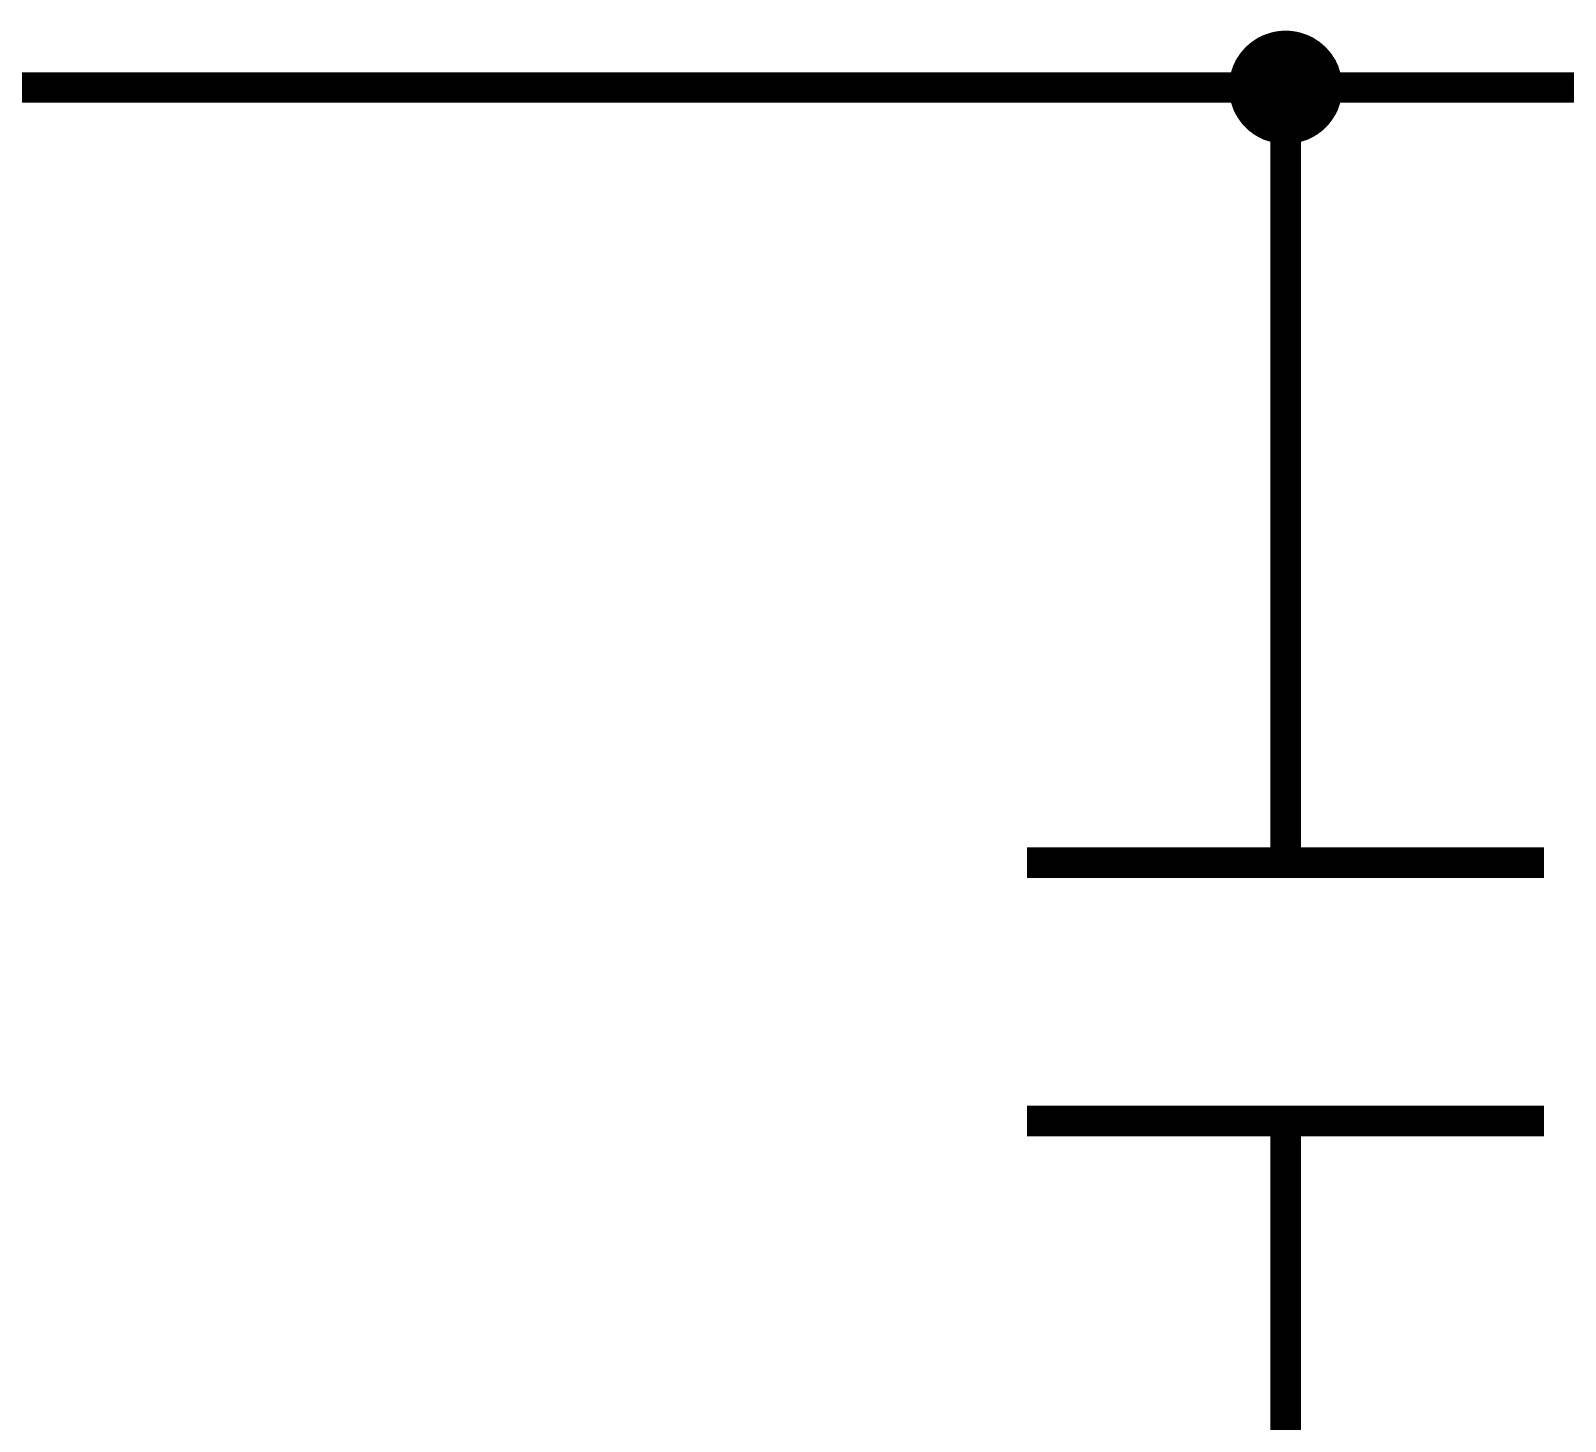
# Model space of a CAD drawing. Header units: millimetres. Extents: x 0 to 9.5, y 0 to 7.5.
# Drawn here: x 1.715 to 2.309, y 5.284 to 5.822 of the extents above; entities that cross this region are included whole.
import ezdxf

# ---------------------------------------------------------------- set-up
doc = ezdxf.new("R2010")
doc.units = ezdxf.units.MM
doc.header["$MEASUREMENT"] = 0
doc.layers.add('Sheet', color=255, linetype='Continuous')

msp = doc.modelspace()

# ---------------------------------------------------------------- linework, layer by layer
at = {"layer": 'Sheet'}
for points, const_width in [([(2.18042, 5.79991), (2.18042, 5.80095), (2.18052, 5.80199), (2.18063, 5.80293), (2.18084, 5.80397), (2.18104, 5.80491), (2.18136, 5.80585), (2.18167, 5.80679), (2.18198, 5.80773), (2.1824, 5.80856), (2.18282, 5.8095), (2.18334, 5.81033), (2.18386, 5.81106), (2.18438, 5.8119), (2.185, 5.81263), (2.18563, 5.81335), (2.18625, 5.81408), (2.18698, 5.81471), (2.18771, 5.81534), (2.18844, 5.81596), (2.18928, 5.81648), (2.19001, 5.817), (2.19084, 5.81752), (2.19178, 5.81794), (2.19261, 5.81836), (2.19355, 5.81867), (2.19449, 5.81898), (2.19543, 5.8193), (2.19636, 5.8195), (2.19741, 5.81971), (2.19834, 5.81982), (2.19939, 5.81992), (2.20043, 5.81992)], 0.0039), ([(2.18042, 5.79991), (2.18042, 5.80095), (2.18052, 5.80199), (2.18063, 5.80293), (2.18084, 5.80397), (2.18104, 5.80491), (2.18136, 5.80585), (2.18167, 5.80679), (2.18198, 5.80773), (2.1824, 5.80856), (2.18282, 5.8095), (2.18334, 5.81033), (2.18386, 5.81106), (2.18438, 5.8119), (2.185, 5.81263), (2.18563, 5.81335), (2.18625, 5.81408), (2.18698, 5.81471), (2.18771, 5.81534), (2.18844, 5.81596), (2.18928, 5.81648), (2.19001, 5.817), (2.19084, 5.81752), (2.19178, 5.81794), (2.19261, 5.81836), (2.19355, 5.81867), (2.19449, 5.81898), (2.19543, 5.8193), (2.19636, 5.8195), (2.19741, 5.81971), (2.19834, 5.81982), (2.19939, 5.81992), (2.20043, 5.81992)], 0.0039), ([(2.18042, 5.79991), (2.18042, 5.80095), (2.18052, 5.80199), (2.18063, 5.80293), (2.18084, 5.80397), (2.18104, 5.80491), (2.18136, 5.80585), (2.18167, 5.80679), (2.18198, 5.80773), (2.1824, 5.80856), (2.18282, 5.8095), (2.18334, 5.81033), (2.18386, 5.81106), (2.18438, 5.8119), (2.185, 5.81263), (2.18563, 5.81335), (2.18625, 5.81408), (2.18698, 5.81471), (2.18771, 5.81534), (2.18844, 5.81596), (2.18928, 5.81648), (2.19001, 5.817), (2.19084, 5.81752), (2.19178, 5.81794), (2.19261, 5.81836), (2.19355, 5.81867), (2.19449, 5.81898), (2.19543, 5.8193), (2.19636, 5.8195), (2.19741, 5.81971), (2.19834, 5.81982), (2.19939, 5.81992), (2.20043, 5.81992)], 0.0039), ([(2.18042, 5.79991), (2.18042, 5.80095), (2.18052, 5.80199), (2.18063, 5.80293), (2.18084, 5.80397), (2.18104, 5.80491), (2.18136, 5.80585), (2.18167, 5.80679), (2.18198, 5.80773), (2.1824, 5.80856), (2.18282, 5.8095), (2.18334, 5.81033), (2.18386, 5.81106), (2.18438, 5.8119), (2.185, 5.81263), (2.18563, 5.81335), (2.18625, 5.81408), (2.18698, 5.81471), (2.18771, 5.81534), (2.18844, 5.81596), (2.18928, 5.81648), (2.19001, 5.817), (2.19084, 5.81752), (2.19178, 5.81794), (2.19261, 5.81836), (2.19355, 5.81867), (2.19449, 5.81898), (2.19543, 5.8193), (2.19636, 5.8195), (2.19741, 5.81971), (2.19834, 5.81982), (2.19939, 5.81992), (2.20043, 5.81992)], 0.0039), ([(2.18042, 5.79991), (2.18042, 5.80095), (2.18052, 5.80199), (2.18063, 5.80293), (2.18084, 5.80397), (2.18104, 5.80491), (2.18136, 5.80585), (2.18167, 5.80679), (2.18198, 5.80773), (2.1824, 5.80856), (2.18282, 5.8095), (2.18334, 5.81033), (2.18386, 5.81106), (2.18438, 5.8119), (2.185, 5.81263), (2.18563, 5.81335), (2.18625, 5.81408), (2.18698, 5.81471), (2.18771, 5.81534), (2.18844, 5.81596), (2.18928, 5.81648), (2.19001, 5.817), (2.19084, 5.81752), (2.19178, 5.81794), (2.19261, 5.81836), (2.19355, 5.81867), (2.19449, 5.81898), (2.19543, 5.8193), (2.19636, 5.8195), (2.19741, 5.81971), (2.19834, 5.81982), (2.19939, 5.81992), (2.20043, 5.81992)], 0.0039), ([(2.18042, 5.79991), (2.18042, 5.80095), (2.18052, 5.80199), (2.18063, 5.80293), (2.18084, 5.80397), (2.18104, 5.80491), (2.18136, 5.80585), (2.18167, 5.80679), (2.18198, 5.80773), (2.1824, 5.80856), (2.18282, 5.8095), (2.18334, 5.81033), (2.18386, 5.81106), (2.18438, 5.8119), (2.185, 5.81263), (2.18563, 5.81335), (2.18625, 5.81408), (2.18698, 5.81471), (2.18771, 5.81534), (2.18844, 5.81596), (2.18928, 5.81648), (2.19001, 5.817), (2.19084, 5.81752), (2.19178, 5.81794), (2.19261, 5.81836), (2.19355, 5.81867), (2.19449, 5.81898), (2.19543, 5.8193), (2.19636, 5.8195), (2.19741, 5.81971), (2.19834, 5.81982), (2.19939, 5.81992), (2.20043, 5.81992)], 0.0039), ([(2.18042, 5.79991), (2.18042, 5.80095), (2.18052, 5.80199), (2.18063, 5.80293), (2.18084, 5.80397), (2.18104, 5.80491), (2.18136, 5.80585), (2.18167, 5.80679), (2.18198, 5.80773), (2.1824, 5.80856), (2.18282, 5.8095), (2.18334, 5.81033), (2.18386, 5.81106), (2.18438, 5.8119), (2.185, 5.81263), (2.18563, 5.81335), (2.18625, 5.81408), (2.18698, 5.81471), (2.18771, 5.81534), (2.18844, 5.81596), (2.18928, 5.81648), (2.19001, 5.817), (2.19084, 5.81752), (2.19178, 5.81794), (2.19261, 5.81836), (2.19355, 5.81867), (2.19449, 5.81898), (2.19543, 5.8193), (2.19636, 5.8195), (2.19741, 5.81971), (2.19834, 5.81982), (2.19939, 5.81992), (2.20043, 5.81992)], 0.0039), ([(2.18042, 5.79991), (2.18042, 5.80095), (2.18052, 5.80199), (2.18063, 5.80293), (2.18084, 5.80397), (2.18104, 5.80491), (2.18136, 5.80585), (2.18167, 5.80679), (2.18198, 5.80773), (2.1824, 5.80856), (2.18282, 5.8095), (2.18334, 5.81033), (2.18386, 5.81106), (2.18438, 5.8119), (2.185, 5.81263), (2.18563, 5.81335), (2.18625, 5.81408), (2.18698, 5.81471), (2.18771, 5.81534), (2.18844, 5.81596), (2.18928, 5.81648), (2.19001, 5.817), (2.19084, 5.81752), (2.19178, 5.81794), (2.19261, 5.81836), (2.19355, 5.81867), (2.19449, 5.81898), (2.19543, 5.8193), (2.19636, 5.8195), (2.19741, 5.81971), (2.19834, 5.81982), (2.19939, 5.81992), (2.20043, 5.81992)], 0.0039), ([(2.20043, 5.81992), (2.20043, 5.81992)], 0.0039), ([(2.20043, 5.81992), (2.20147, 5.81992), (2.20251, 5.81982), (2.20345, 5.81971), (2.20449, 5.8195), (2.20543, 5.8193), (2.20637, 5.81898), (2.20731, 5.81867), (2.20825, 5.81836), (2.20908, 5.81794), (2.21002, 5.81752), (2.21085, 5.817), (2.21158, 5.81648), (2.21241, 5.81596), (2.21314, 5.81534), (2.21387, 5.81471), (2.2146, 5.81408), (2.21523, 5.81335), (2.21585, 5.81263), (2.21648, 5.8119), (2.217, 5.81106), (2.21752, 5.81033), (2.21804, 5.8095), (2.21846, 5.80856), (2.21888, 5.80773), (2.21919, 5.80679), (2.2195, 5.80585), (2.21981, 5.80491), (2.22002, 5.80397), (2.22023, 5.80293), (2.22034, 5.80199), (2.22044, 5.80095), (2.22044, 5.79991)], 0.0039), ([(2.20043, 5.81992), (2.20043, 5.81992)], 0.0039), ([(2.20043, 5.81992), (2.20147, 5.81992), (2.20251, 5.81982), (2.20345, 5.81971), (2.20449, 5.8195), (2.20543, 5.8193), (2.20637, 5.81898), (2.20731, 5.81867), (2.20825, 5.81836), (2.20908, 5.81794), (2.21002, 5.81752), (2.21085, 5.817), (2.21158, 5.81648), (2.21241, 5.81596), (2.21314, 5.81534), (2.21387, 5.81471), (2.2146, 5.81408), (2.21523, 5.81335), (2.21585, 5.81263), (2.21648, 5.8119), (2.217, 5.81106), (2.21752, 5.81033), (2.21804, 5.8095), (2.21846, 5.80856), (2.21888, 5.80773), (2.21919, 5.80679), (2.2195, 5.80585), (2.21981, 5.80491), (2.22002, 5.80397), (2.22023, 5.80293), (2.22034, 5.80199), (2.22044, 5.80095), (2.22044, 5.79991)], 0.0039), ([(2.20043, 5.81992), (2.20043, 5.81992)], 0.0039), ([(2.20043, 5.81992), (2.20147, 5.81992), (2.20251, 5.81982), (2.20345, 5.81971), (2.20449, 5.8195), (2.20543, 5.8193), (2.20637, 5.81898), (2.20731, 5.81867), (2.20825, 5.81836), (2.20908, 5.81794), (2.21002, 5.81752), (2.21085, 5.817), (2.21158, 5.81648), (2.21241, 5.81596), (2.21314, 5.81534), (2.21387, 5.81471), (2.2146, 5.81408), (2.21523, 5.81335), (2.21585, 5.81263), (2.21648, 5.8119), (2.217, 5.81106), (2.21752, 5.81033), (2.21804, 5.8095), (2.21846, 5.80856), (2.21888, 5.80773), (2.21919, 5.80679), (2.2195, 5.80585), (2.21981, 5.80491), (2.22002, 5.80397), (2.22023, 5.80293), (2.22034, 5.80199), (2.22044, 5.80095), (2.22044, 5.79991)], 0.0039), ([(2.20043, 5.81992), (2.20043, 5.81992)], 0.0039), ([(2.20043, 5.81992), (2.20147, 5.81992), (2.20251, 5.81982), (2.20345, 5.81971), (2.20449, 5.8195), (2.20543, 5.8193), (2.20637, 5.81898), (2.20731, 5.81867), (2.20825, 5.81836), (2.20908, 5.81794), (2.21002, 5.81752), (2.21085, 5.817), (2.21158, 5.81648), (2.21241, 5.81596), (2.21314, 5.81534), (2.21387, 5.81471), (2.2146, 5.81408), (2.21523, 5.81335), (2.21585, 5.81263), (2.21648, 5.8119), (2.217, 5.81106), (2.21752, 5.81033), (2.21804, 5.8095), (2.21846, 5.80856), (2.21888, 5.80773), (2.21919, 5.80679), (2.2195, 5.80585), (2.21981, 5.80491), (2.22002, 5.80397), (2.22023, 5.80293), (2.22034, 5.80199), (2.22044, 5.80095), (2.22044, 5.79991)], 0.0039), ([(2.20043, 5.81992), (2.20043, 5.81992)], 0.0039), ([(2.20043, 5.81992), (2.20147, 5.81992), (2.20251, 5.81982), (2.20345, 5.81971), (2.20449, 5.8195), (2.20543, 5.8193), (2.20637, 5.81898), (2.20731, 5.81867), (2.20825, 5.81836), (2.20908, 5.81794), (2.21002, 5.81752), (2.21085, 5.817), (2.21158, 5.81648), (2.21241, 5.81596), (2.21314, 5.81534), (2.21387, 5.81471), (2.2146, 5.81408), (2.21523, 5.81335), (2.21585, 5.81263), (2.21648, 5.8119), (2.217, 5.81106), (2.21752, 5.81033), (2.21804, 5.8095), (2.21846, 5.80856), (2.21888, 5.80773), (2.21919, 5.80679), (2.2195, 5.80585), (2.21981, 5.80491), (2.22002, 5.80397), (2.22023, 5.80293), (2.22034, 5.80199), (2.22044, 5.80095), (2.22044, 5.79991)], 0.0039), ([(2.20043, 5.81992), (2.20043, 5.81992)], 0.0039), ([(2.20043, 5.81992), (2.20147, 5.81992), (2.20251, 5.81982), (2.20345, 5.81971), (2.20449, 5.8195), (2.20543, 5.8193), (2.20637, 5.81898), (2.20731, 5.81867), (2.20825, 5.81836), (2.20908, 5.81794), (2.21002, 5.81752), (2.21085, 5.817), (2.21158, 5.81648), (2.21241, 5.81596), (2.21314, 5.81534), (2.21387, 5.81471), (2.2146, 5.81408), (2.21523, 5.81335), (2.21585, 5.81263), (2.21648, 5.8119), (2.217, 5.81106), (2.21752, 5.81033), (2.21804, 5.8095), (2.21846, 5.80856), (2.21888, 5.80773), (2.21919, 5.80679), (2.2195, 5.80585), (2.21981, 5.80491), (2.22002, 5.80397), (2.22023, 5.80293), (2.22034, 5.80199), (2.22044, 5.80095), (2.22044, 5.79991)], 0.0039), ([(2.20043, 5.81992), (2.20043, 5.81992)], 0.0039), ([(2.20043, 5.81992), (2.20147, 5.81992), (2.20251, 5.81982), (2.20345, 5.81971), (2.20449, 5.8195), (2.20543, 5.8193), (2.20637, 5.81898), (2.20731, 5.81867), (2.20825, 5.81836), (2.20908, 5.81794), (2.21002, 5.81752), (2.21085, 5.817), (2.21158, 5.81648), (2.21241, 5.81596), (2.21314, 5.81534), (2.21387, 5.81471), (2.2146, 5.81408), (2.21523, 5.81335), (2.21585, 5.81263), (2.21648, 5.8119), (2.217, 5.81106), (2.21752, 5.81033), (2.21804, 5.8095), (2.21846, 5.80856), (2.21888, 5.80773), (2.21919, 5.80679), (2.2195, 5.80585), (2.21981, 5.80491), (2.22002, 5.80397), (2.22023, 5.80293), (2.22034, 5.80199), (2.22044, 5.80095), (2.22044, 5.79991)], 0.0039), ([(2.20043, 5.81992), (2.20043, 5.81992)], 0.0039), ([(2.20043, 5.81992), (2.20147, 5.81992), (2.20251, 5.81982), (2.20345, 5.81971), (2.20449, 5.8195), (2.20543, 5.8193), (2.20637, 5.81898), (2.20731, 5.81867), (2.20825, 5.81836), (2.20908, 5.81794), (2.21002, 5.81752), (2.21085, 5.817), (2.21158, 5.81648), (2.21241, 5.81596), (2.21314, 5.81534), (2.21387, 5.81471), (2.2146, 5.81408), (2.21523, 5.81335), (2.21585, 5.81263), (2.21648, 5.8119), (2.217, 5.81106), (2.21752, 5.81033), (2.21804, 5.8095), (2.21846, 5.80856), (2.21888, 5.80773), (2.21919, 5.80679), (2.2195, 5.80585), (2.21981, 5.80491), (2.22002, 5.80397), (2.22023, 5.80293), (2.22034, 5.80199), (2.22044, 5.80095), (2.22044, 5.79991)], 0.0039), ([(1.60053, 5.79991), (2.20043, 5.79991), (2.20043, 5.69995)], 0.0118), ([(2.20043, 5.79991), (2.50038, 5.79991)], 0.0118), ([(2.20043, 5.78), (2.19939, 5.78), (2.19834, 5.7801), (2.19741, 5.78021), (2.19636, 5.78042), (2.19543, 5.78062), (2.19449, 5.78094), (2.19355, 5.78125), (2.19261, 5.78156), (2.19178, 5.78198), (2.19084, 5.7824), (2.19001, 5.78292), (2.18928, 5.78333), (2.18844, 5.78396), (2.18771, 5.78448), (2.18698, 5.78511), (2.18625, 5.78584), (2.18563, 5.78646), (2.185, 5.78719), (2.18438, 5.78803), (2.18386, 5.78876), (2.18334, 5.78959), (2.18282, 5.79042), (2.1824, 5.79126), (2.18198, 5.79209), (2.18167, 5.79303), (2.18136, 5.79397), (2.18104, 5.7949), (2.18084, 5.79584), (2.18063, 5.79689), (2.18052, 5.79782), (2.18042, 5.79887), (2.18042, 5.79991)], 0.0039), ([(2.18042, 5.79991), (2.18042, 5.79991)], 0.0039), ([(2.20043, 5.78), (2.19939, 5.78), (2.19834, 5.7801), (2.19741, 5.78021), (2.19636, 5.78042), (2.19543, 5.78062), (2.19449, 5.78094), (2.19355, 5.78125), (2.19261, 5.78156), (2.19178, 5.78198), (2.19084, 5.7824), (2.19001, 5.78292), (2.18928, 5.78333), (2.18844, 5.78396), (2.18771, 5.78448), (2.18698, 5.78511), (2.18625, 5.78584), (2.18563, 5.78646), (2.185, 5.78719), (2.18438, 5.78803), (2.18386, 5.78876), (2.18334, 5.78959), (2.18282, 5.79042), (2.1824, 5.79126), (2.18198, 5.79209), (2.18167, 5.79303), (2.18136, 5.79397), (2.18104, 5.7949), (2.18084, 5.79584), (2.18063, 5.79689), (2.18052, 5.79782), (2.18042, 5.79887), (2.18042, 5.79991)], 0.0039), ([(2.18042, 5.79991), (2.18042, 5.79991)], 0.0039), ([(2.20043, 5.78), (2.19939, 5.78), (2.19834, 5.7801), (2.19741, 5.78021), (2.19636, 5.78042), (2.19543, 5.78062), (2.19449, 5.78094), (2.19355, 5.78125), (2.19261, 5.78156), (2.19178, 5.78198), (2.19084, 5.7824), (2.19001, 5.78292), (2.18928, 5.78333), (2.18844, 5.78396), (2.18771, 5.78448), (2.18698, 5.78511), (2.18625, 5.78584), (2.18563, 5.78646), (2.185, 5.78719), (2.18438, 5.78803), (2.18386, 5.78876), (2.18334, 5.78959), (2.18282, 5.79042), (2.1824, 5.79126), (2.18198, 5.79209), (2.18167, 5.79303), (2.18136, 5.79397), (2.18104, 5.7949), (2.18084, 5.79584), (2.18063, 5.79689), (2.18052, 5.79782), (2.18042, 5.79887), (2.18042, 5.79991)], 0.0039), ([(2.18042, 5.79991), (2.18042, 5.79991)], 0.0039), ([(2.20043, 5.78), (2.19939, 5.78), (2.19834, 5.7801), (2.19741, 5.78021), (2.19636, 5.78042), (2.19543, 5.78062), (2.19449, 5.78094), (2.19355, 5.78125), (2.19261, 5.78156), (2.19178, 5.78198), (2.19084, 5.7824), (2.19001, 5.78292), (2.18928, 5.78333), (2.18844, 5.78396), (2.18771, 5.78448), (2.18698, 5.78511), (2.18625, 5.78584), (2.18563, 5.78646), (2.185, 5.78719), (2.18438, 5.78803), (2.18386, 5.78876), (2.18334, 5.78959), (2.18282, 5.79042), (2.1824, 5.79126), (2.18198, 5.79209), (2.18167, 5.79303), (2.18136, 5.79397), (2.18104, 5.7949), (2.18084, 5.79584), (2.18063, 5.79689), (2.18052, 5.79782), (2.18042, 5.79887), (2.18042, 5.79991)], 0.0039), ([(2.18042, 5.79991), (2.18042, 5.79991)], 0.0039), ([(2.20043, 5.78), (2.19939, 5.78), (2.19834, 5.7801), (2.19741, 5.78021), (2.19636, 5.78042), (2.19543, 5.78062), (2.19449, 5.78094), (2.19355, 5.78125), (2.19261, 5.78156), (2.19178, 5.78198), (2.19084, 5.7824), (2.19001, 5.78292), (2.18928, 5.78333), (2.18844, 5.78396), (2.18771, 5.78448), (2.18698, 5.78511), (2.18625, 5.78584), (2.18563, 5.78646), (2.185, 5.78719), (2.18438, 5.78803), (2.18386, 5.78876), (2.18334, 5.78959), (2.18282, 5.79042), (2.1824, 5.79126), (2.18198, 5.79209), (2.18167, 5.79303), (2.18136, 5.79397), (2.18104, 5.7949), (2.18084, 5.79584), (2.18063, 5.79689), (2.18052, 5.79782), (2.18042, 5.79887), (2.18042, 5.79991)], 0.0039), ([(2.18042, 5.79991), (2.18042, 5.79991)], 0.0039), ([(2.20043, 5.78), (2.19939, 5.78), (2.19834, 5.7801), (2.19741, 5.78021), (2.19636, 5.78042), (2.19543, 5.78062), (2.19449, 5.78094), (2.19355, 5.78125), (2.19261, 5.78156), (2.19178, 5.78198), (2.19084, 5.7824), (2.19001, 5.78292), (2.18928, 5.78333), (2.18844, 5.78396), (2.18771, 5.78448), (2.18698, 5.78511), (2.18625, 5.78584), (2.18563, 5.78646), (2.185, 5.78719), (2.18438, 5.78803), (2.18386, 5.78876), (2.18334, 5.78959), (2.18282, 5.79042), (2.1824, 5.79126), (2.18198, 5.79209), (2.18167, 5.79303), (2.18136, 5.79397), (2.18104, 5.7949), (2.18084, 5.79584), (2.18063, 5.79689), (2.18052, 5.79782), (2.18042, 5.79887), (2.18042, 5.79991)], 0.0039), ([(2.18042, 5.79991), (2.18042, 5.79991)], 0.0039), ([(2.20043, 5.78), (2.19939, 5.78), (2.19834, 5.7801), (2.19741, 5.78021), (2.19636, 5.78042), (2.19543, 5.78062), (2.19449, 5.78094), (2.19355, 5.78125), (2.19261, 5.78156), (2.19178, 5.78198), (2.19084, 5.7824), (2.19001, 5.78292), (2.18928, 5.78333), (2.18844, 5.78396), (2.18771, 5.78448), (2.18698, 5.78511), (2.18625, 5.78584), (2.18563, 5.78646), (2.185, 5.78719), (2.18438, 5.78803), (2.18386, 5.78876), (2.18334, 5.78959), (2.18282, 5.79042), (2.1824, 5.79126), (2.18198, 5.79209), (2.18167, 5.79303), (2.18136, 5.79397), (2.18104, 5.7949), (2.18084, 5.79584), (2.18063, 5.79689), (2.18052, 5.79782), (2.18042, 5.79887), (2.18042, 5.79991)], 0.0039), ([(2.18042, 5.79991), (2.18042, 5.79991)], 0.0039), ([(2.20043, 5.78), (2.19939, 5.78), (2.19834, 5.7801), (2.19741, 5.78021), (2.19636, 5.78042), (2.19543, 5.78062), (2.19449, 5.78094), (2.19355, 5.78125), (2.19261, 5.78156), (2.19178, 5.78198), (2.19084, 5.7824), (2.19001, 5.78292), (2.18928, 5.78333), (2.18844, 5.78396), (2.18771, 5.78448), (2.18698, 5.78511), (2.18625, 5.78584), (2.18563, 5.78646), (2.185, 5.78719), (2.18438, 5.78803), (2.18386, 5.78876), (2.18334, 5.78959), (2.18282, 5.79042), (2.1824, 5.79126), (2.18198, 5.79209), (2.18167, 5.79303), (2.18136, 5.79397), (2.18104, 5.7949), (2.18084, 5.79584), (2.18063, 5.79689), (2.18052, 5.79782), (2.18042, 5.79887), (2.18042, 5.79991)], 0.0039), ([(2.18042, 5.79991), (2.18042, 5.79991)], 0.0039), ([(2.22044, 5.79991), (2.22044, 5.79887), (2.22034, 5.79782), (2.22023, 5.79689), (2.22002, 5.79584), (2.21981, 5.7949), (2.2195, 5.79397), (2.21919, 5.79303), (2.21888, 5.79209), (2.21846, 5.79126), (2.21804, 5.79042), (2.21752, 5.78959), (2.217, 5.78876), (2.21648, 5.78803), (2.21585, 5.78719), (2.21523, 5.78646), (2.2146, 5.78584), (2.21387, 5.78511), (2.21314, 5.78448), (2.21241, 5.78396), (2.21158, 5.78333), (2.21085, 5.78292), (2.21002, 5.7824), (2.20908, 5.78198), (2.20825, 5.78156), (2.20731, 5.78125), (2.20637, 5.78094), (2.20543, 5.78062), (2.20449, 5.78042), (2.20345, 5.78021), (2.20251, 5.7801), (2.20147, 5.78), (2.20043, 5.78)], 0.0039), ([(2.22044, 5.79991), (2.22044, 5.79887), (2.22034, 5.79782), (2.22023, 5.79689), (2.22002, 5.79584), (2.21981, 5.7949), (2.2195, 5.79397), (2.21919, 5.79303), (2.21888, 5.79209), (2.21846, 5.79126), (2.21804, 5.79042), (2.21752, 5.78959), (2.217, 5.78876), (2.21648, 5.78803), (2.21585, 5.78719), (2.21523, 5.78646), (2.2146, 5.78584), (2.21387, 5.78511), (2.21314, 5.78448), (2.21241, 5.78396), (2.21158, 5.78333), (2.21085, 5.78292), (2.21002, 5.7824), (2.20908, 5.78198), (2.20825, 5.78156), (2.20731, 5.78125), (2.20637, 5.78094), (2.20543, 5.78062), (2.20449, 5.78042), (2.20345, 5.78021), (2.20251, 5.7801), (2.20147, 5.78), (2.20043, 5.78)], 0.0039), ([(2.22044, 5.79991), (2.22044, 5.79887), (2.22034, 5.79782), (2.22023, 5.79689), (2.22002, 5.79584), (2.21981, 5.7949), (2.2195, 5.79397), (2.21919, 5.79303), (2.21888, 5.79209), (2.21846, 5.79126), (2.21804, 5.79042), (2.21752, 5.78959), (2.217, 5.78876), (2.21648, 5.78803), (2.21585, 5.78719), (2.21523, 5.78646), (2.2146, 5.78584), (2.21387, 5.78511), (2.21314, 5.78448), (2.21241, 5.78396), (2.21158, 5.78333), (2.21085, 5.78292), (2.21002, 5.7824), (2.20908, 5.78198), (2.20825, 5.78156), (2.20731, 5.78125), (2.20637, 5.78094), (2.20543, 5.78062), (2.20449, 5.78042), (2.20345, 5.78021), (2.20251, 5.7801), (2.20147, 5.78), (2.20043, 5.78)], 0.0039), ([(2.22044, 5.79991), (2.22044, 5.79887), (2.22034, 5.79782), (2.22023, 5.79689), (2.22002, 5.79584), (2.21981, 5.7949), (2.2195, 5.79397), (2.21919, 5.79303), (2.21888, 5.79209), (2.21846, 5.79126), (2.21804, 5.79042), (2.21752, 5.78959), (2.217, 5.78876), (2.21648, 5.78803), (2.21585, 5.78719), (2.21523, 5.78646), (2.2146, 5.78584), (2.21387, 5.78511), (2.21314, 5.78448), (2.21241, 5.78396), (2.21158, 5.78333), (2.21085, 5.78292), (2.21002, 5.7824), (2.20908, 5.78198), (2.20825, 5.78156), (2.20731, 5.78125), (2.20637, 5.78094), (2.20543, 5.78062), (2.20449, 5.78042), (2.20345, 5.78021), (2.20251, 5.7801), (2.20147, 5.78), (2.20043, 5.78)], 0.0039), ([(2.22044, 5.79991), (2.22044, 5.79887), (2.22034, 5.79782), (2.22023, 5.79689), (2.22002, 5.79584), (2.21981, 5.7949), (2.2195, 5.79397), (2.21919, 5.79303), (2.21888, 5.79209), (2.21846, 5.79126), (2.21804, 5.79042), (2.21752, 5.78959), (2.217, 5.78876), (2.21648, 5.78803), (2.21585, 5.78719), (2.21523, 5.78646), (2.2146, 5.78584), (2.21387, 5.78511), (2.21314, 5.78448), (2.21241, 5.78396), (2.21158, 5.78333), (2.21085, 5.78292), (2.21002, 5.7824), (2.20908, 5.78198), (2.20825, 5.78156), (2.20731, 5.78125), (2.20637, 5.78094), (2.20543, 5.78062), (2.20449, 5.78042), (2.20345, 5.78021), (2.20251, 5.7801), (2.20147, 5.78), (2.20043, 5.78)], 0.0039), ([(2.22044, 5.79991), (2.22044, 5.79887), (2.22034, 5.79782), (2.22023, 5.79689), (2.22002, 5.79584), (2.21981, 5.7949), (2.2195, 5.79397), (2.21919, 5.79303), (2.21888, 5.79209), (2.21846, 5.79126), (2.21804, 5.79042), (2.21752, 5.78959), (2.217, 5.78876), (2.21648, 5.78803), (2.21585, 5.78719), (2.21523, 5.78646), (2.2146, 5.78584), (2.21387, 5.78511), (2.21314, 5.78448), (2.21241, 5.78396), (2.21158, 5.78333), (2.21085, 5.78292), (2.21002, 5.7824), (2.20908, 5.78198), (2.20825, 5.78156), (2.20731, 5.78125), (2.20637, 5.78094), (2.20543, 5.78062), (2.20449, 5.78042), (2.20345, 5.78021), (2.20251, 5.7801), (2.20147, 5.78), (2.20043, 5.78)], 0.0039), ([(2.22044, 5.79991), (2.22044, 5.79887), (2.22034, 5.79782), (2.22023, 5.79689), (2.22002, 5.79584), (2.21981, 5.7949), (2.2195, 5.79397), (2.21919, 5.79303), (2.21888, 5.79209), (2.21846, 5.79126), (2.21804, 5.79042), (2.21752, 5.78959), (2.217, 5.78876), (2.21648, 5.78803), (2.21585, 5.78719), (2.21523, 5.78646), (2.2146, 5.78584), (2.21387, 5.78511), (2.21314, 5.78448), (2.21241, 5.78396), (2.21158, 5.78333), (2.21085, 5.78292), (2.21002, 5.7824), (2.20908, 5.78198), (2.20825, 5.78156), (2.20731, 5.78125), (2.20637, 5.78094), (2.20543, 5.78062), (2.20449, 5.78042), (2.20345, 5.78021), (2.20251, 5.7801), (2.20147, 5.78), (2.20043, 5.78)], 0.0039), ([(2.22044, 5.79991), (2.22044, 5.79887), (2.22034, 5.79782), (2.22023, 5.79689), (2.22002, 5.79584), (2.21981, 5.7949), (2.2195, 5.79397), (2.21919, 5.79303), (2.21888, 5.79209), (2.21846, 5.79126), (2.21804, 5.79042), (2.21752, 5.78959), (2.217, 5.78876), (2.21648, 5.78803), (2.21585, 5.78719), (2.21523, 5.78646), (2.2146, 5.78584), (2.21387, 5.78511), (2.21314, 5.78448), (2.21241, 5.78396), (2.21158, 5.78333), (2.21085, 5.78292), (2.21002, 5.7824), (2.20908, 5.78198), (2.20825, 5.78156), (2.20731, 5.78125), (2.20637, 5.78094), (2.20543, 5.78062), (2.20449, 5.78042), (2.20345, 5.78021), (2.20251, 5.7801), (2.20147, 5.78), (2.20043, 5.78)], 0.0039), ([(2.22044, 5.79991), (2.22044, 5.79991), (2.22044, 5.79991), (2.22044, 5.79991), (2.22044, 5.79991), (2.22044, 5.79991), (2.22044, 5.79991), (2.22044, 5.79991), (2.22044, 5.79991), (2.22044, 5.79991), (2.22044, 5.79991), (2.22044, 5.79991), (2.22044, 5.79991), (2.22044, 5.79991), (2.22044, 5.79991), (2.22044, 5.79991), (2.22044, 5.79991), (2.22044, 5.79991), (2.22044, 5.79991), (2.22044, 5.79991), (2.22044, 5.79991), (2.22044, 5.79991), (2.22044, 5.79991), (2.22044, 5.79991), (2.22044, 5.79991), (2.22044, 5.79991), (2.22044, 5.79991), (2.22044, 5.79991), (2.22044, 5.79991), (2.22044, 5.79991), (2.22044, 5.79991), (2.22044, 5.79991), (2.22044, 5.79991)], 0.0039), ([(2.22044, 5.79991), (2.22044, 5.79991)], 0.0039), ([(2.22044, 5.79991), (2.22044, 5.79991), (2.22044, 5.79991), (2.22044, 5.79991), (2.22044, 5.79991), (2.22044, 5.79991), (2.22044, 5.79991), (2.22044, 5.79991), (2.22044, 5.79991), (2.22044, 5.79991), (2.22044, 5.79991), (2.22044, 5.79991), (2.22044, 5.79991), (2.22044, 5.79991), (2.22044, 5.79991), (2.22044, 5.79991), (2.22044, 5.79991), (2.22044, 5.79991), (2.22044, 5.79991), (2.22044, 5.79991), (2.22044, 5.79991), (2.22044, 5.79991), (2.22044, 5.79991), (2.22044, 5.79991), (2.22044, 5.79991), (2.22044, 5.79991), (2.22044, 5.79991), (2.22044, 5.79991), (2.22044, 5.79991), (2.22044, 5.79991), (2.22044, 5.79991), (2.22044, 5.79991), (2.22044, 5.79991)], 0.0039), ([(2.22044, 5.79991), (2.22044, 5.79991)], 0.0039), ([(2.22044, 5.79991), (2.22044, 5.79991), (2.22044, 5.79991), (2.22044, 5.79991), (2.22044, 5.79991), (2.22044, 5.79991), (2.22044, 5.79991), (2.22044, 5.79991), (2.22044, 5.79991), (2.22044, 5.79991), (2.22044, 5.79991), (2.22044, 5.79991), (2.22044, 5.79991), (2.22044, 5.79991), (2.22044, 5.79991), (2.22044, 5.79991), (2.22044, 5.79991), (2.22044, 5.79991), (2.22044, 5.79991), (2.22044, 5.79991), (2.22044, 5.79991), (2.22044, 5.79991), (2.22044, 5.79991), (2.22044, 5.79991), (2.22044, 5.79991), (2.22044, 5.79991), (2.22044, 5.79991), (2.22044, 5.79991), (2.22044, 5.79991), (2.22044, 5.79991), (2.22044, 5.79991), (2.22044, 5.79991), (2.22044, 5.79991)], 0.0039), ([(2.22044, 5.79991), (2.22044, 5.79991)], 0.0039), ([(2.22044, 5.79991), (2.22044, 5.79991), (2.22044, 5.79991), (2.22044, 5.79991), (2.22044, 5.79991), (2.22044, 5.79991), (2.22044, 5.79991), (2.22044, 5.79991), (2.22044, 5.79991), (2.22044, 5.79991), (2.22044, 5.79991), (2.22044, 5.79991), (2.22044, 5.79991), (2.22044, 5.79991), (2.22044, 5.79991), (2.22044, 5.79991), (2.22044, 5.79991), (2.22044, 5.79991), (2.22044, 5.79991), (2.22044, 5.79991), (2.22044, 5.79991), (2.22044, 5.79991), (2.22044, 5.79991), (2.22044, 5.79991), (2.22044, 5.79991), (2.22044, 5.79991), (2.22044, 5.79991), (2.22044, 5.79991), (2.22044, 5.79991), (2.22044, 5.79991), (2.22044, 5.79991), (2.22044, 5.79991), (2.22044, 5.79991)], 0.0039), ([(2.22044, 5.79991), (2.22044, 5.79991)], 0.0039), ([(2.22044, 5.79991), (2.22044, 5.79991), (2.22044, 5.79991), (2.22044, 5.79991), (2.22044, 5.79991), (2.22044, 5.79991), (2.22044, 5.79991), (2.22044, 5.79991), (2.22044, 5.79991), (2.22044, 5.79991), (2.22044, 5.79991), (2.22044, 5.79991), (2.22044, 5.79991), (2.22044, 5.79991), (2.22044, 5.79991), (2.22044, 5.79991), (2.22044, 5.79991), (2.22044, 5.79991), (2.22044, 5.79991), (2.22044, 5.79991), (2.22044, 5.79991), (2.22044, 5.79991), (2.22044, 5.79991), (2.22044, 5.79991), (2.22044, 5.79991), (2.22044, 5.79991), (2.22044, 5.79991), (2.22044, 5.79991), (2.22044, 5.79991), (2.22044, 5.79991), (2.22044, 5.79991), (2.22044, 5.79991), (2.22044, 5.79991)], 0.0039), ([(2.22044, 5.79991), (2.22044, 5.79991)], 0.0039), ([(2.22044, 5.79991), (2.22044, 5.79991), (2.22044, 5.79991), (2.22044, 5.79991), (2.22044, 5.79991), (2.22044, 5.79991), (2.22044, 5.79991), (2.22044, 5.79991), (2.22044, 5.79991), (2.22044, 5.79991), (2.22044, 5.79991), (2.22044, 5.79991), (2.22044, 5.79991), (2.22044, 5.79991), (2.22044, 5.79991), (2.22044, 5.79991), (2.22044, 5.79991), (2.22044, 5.79991), (2.22044, 5.79991), (2.22044, 5.79991), (2.22044, 5.79991), (2.22044, 5.79991), (2.22044, 5.79991), (2.22044, 5.79991), (2.22044, 5.79991), (2.22044, 5.79991), (2.22044, 5.79991), (2.22044, 5.79991), (2.22044, 5.79991), (2.22044, 5.79991), (2.22044, 5.79991), (2.22044, 5.79991), (2.22044, 5.79991)], 0.0039), ([(2.22044, 5.79991), (2.22044, 5.79991)], 0.0039), ([(2.22044, 5.79991), (2.22044, 5.79991), (2.22044, 5.79991), (2.22044, 5.79991), (2.22044, 5.79991), (2.22044, 5.79991), (2.22044, 5.79991), (2.22044, 5.79991), (2.22044, 5.79991), (2.22044, 5.79991), (2.22044, 5.79991), (2.22044, 5.79991), (2.22044, 5.79991), (2.22044, 5.79991), (2.22044, 5.79991), (2.22044, 5.79991), (2.22044, 5.79991), (2.22044, 5.79991), (2.22044, 5.79991), (2.22044, 5.79991), (2.22044, 5.79991), (2.22044, 5.79991), (2.22044, 5.79991), (2.22044, 5.79991), (2.22044, 5.79991), (2.22044, 5.79991), (2.22044, 5.79991), (2.22044, 5.79991), (2.22044, 5.79991), (2.22044, 5.79991), (2.22044, 5.79991), (2.22044, 5.79991), (2.22044, 5.79991)], 0.0039), ([(2.22044, 5.79991), (2.22044, 5.79991)], 0.0039), ([(2.22044, 5.79991), (2.22044, 5.79991), (2.22044, 5.79991), (2.22044, 5.79991), (2.22044, 5.79991), (2.22044, 5.79991), (2.22044, 5.79991), (2.22044, 5.79991), (2.22044, 5.79991), (2.22044, 5.79991), (2.22044, 5.79991), (2.22044, 5.79991), (2.22044, 5.79991), (2.22044, 5.79991), (2.22044, 5.79991), (2.22044, 5.79991), (2.22044, 5.79991), (2.22044, 5.79991), (2.22044, 5.79991), (2.22044, 5.79991), (2.22044, 5.79991), (2.22044, 5.79991), (2.22044, 5.79991), (2.22044, 5.79991), (2.22044, 5.79991), (2.22044, 5.79991), (2.22044, 5.79991), (2.22044, 5.79991), (2.22044, 5.79991), (2.22044, 5.79991), (2.22044, 5.79991), (2.22044, 5.79991), (2.22044, 5.79991)], 0.0039), ([(2.22044, 5.79991), (2.22044, 5.79991)], 0.0039), ([(2.20043, 5.49992), (2.20043, 5.69995)], 0.0118), ([(2.10038, 5.49992), (2.30038, 5.49992)], 0.0118), ([(2.10038, 5.39995), (2.30038, 5.39995)], 0.0118), ([(2.20043, 5.39995), (2.20043, 5.19992)], 0.0118)]:
    msp.add_lwpolyline(points, dxfattribs=dict(at, const_width=const_width))
at = {"layer": 'Sheet', "const_width": 0.02}
msp.add_lwpolyline([(2.19, 5.8, 1), (2.21, 5.8, 1)], format="xyb", close=True, dxfattribs=at)

doc.saveas('drawing.dxf')
